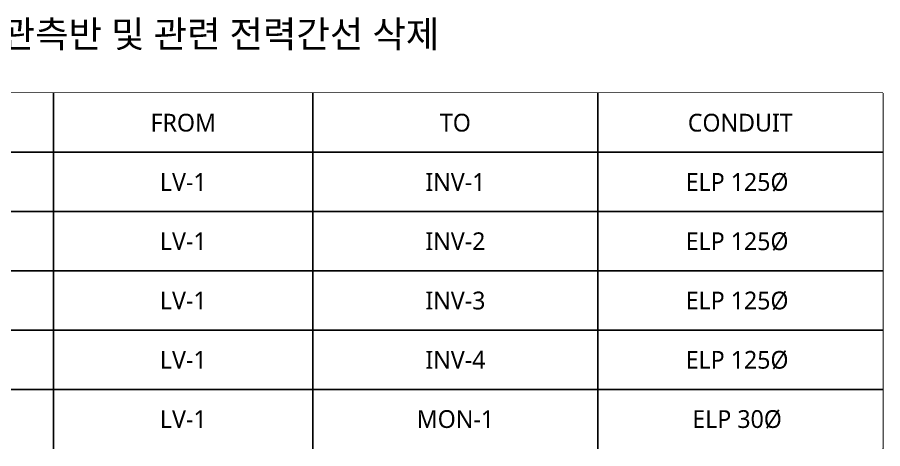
# Model space of a CAD drawing. Header units: millimetres. Extents: x 10297564 to 11610295, y -9287743 to -8409454.
# Drawn here: x 10755882 to 10785095, y -8933670 to -8919102 of the extents above; entities that cross this region are included whole.
import ezdxf
from ezdxf.enums import TextEntityAlignment as Align

# ---------------------------------------------------------------- set-up
doc = ezdxf.new("R2010")
doc.units = ezdxf.units.MM
doc.header["$LTSCALE"] = 100
doc.layers.add('250725 수정사항', color=21, linetype='Continuous', plot=False)
doc.layers.add('E-TEXT-BOX', color=7, linetype='Continuous')
doc.layers.add('text', color=7, linetype='Continuous')
doc.styles.add('MG', font='malgun.ttf')

msp = doc.modelspace()

# ---------------------------------------------------------------- linework, layer by layer
at = {"layer": 'E-TEXT-BOX', "color": 1}
for p, q in [((10734623.8, -8921660.3), (10785095.1, -8921660.3)), ((10785095.1, -8921660.3), (10785095.1, -8933670.3))]:
    msp.add_line(p, q, dxfattribs=at)

# ---------------------------------------------------------------- texts
at = {"layer": '250725 수정사항', "ltscale": 1.8, "style": 'MG'}
msp.add_text('기상관측반 및 관련 전력간선 삭제', height=900, dxfattribs=at).set_placement((10753095.7, -8919670.1), align=Align.MIDDLE_LEFT)

# ---------------------------------------------------------------- next in the draw order: wipeouts: each hides what was drawn before it
at = {"color": 1}
msp.add_wipeout([(10734623.8, -8921660.3), (10734623.8, -8933670.3), (10785095.1, -8933670.3), (10785095.1, -8921660.3)], dxfattribs=at)

# ---------------------------------------------------------------- next in the draw order: linework, layer by layer
at = {"layer": 'E-TEXT-BOX', "color": 1}
for p, q in [((10757107, -8921660.3), (10757107, -8933670.3)), ((10765862.1, -8921660.3), (10765862.1, -8933670.3)), ((10775478.6, -8921660.3), (10775478.6, -8933670.3)), ((10775478.6, -8921660.3), (10775478.6, -8933670.3)), ((10734623.8, -8923662), (10785095.1, -8923662)), ((10734623.8, -8925663.7), (10785095.1, -8925663.7)), ((10734623.8, -8927665.3), (10785095.1, -8927665.3)), ((10734623.8, -8929667), (10785095.1, -8929667)), ((10734623.8, -8931668.6), (10785095.1, -8931668.6))]:
    msp.add_line(p, q, dxfattribs=at)

# ---------------------------------------------------------------- next in the draw order: texts
at = {"layer": 'text', "style": 'MG'}
for s, p in [('FROM', (10761484.5, -8922661.2)), ('TO', (10770670.3, -8922661.2)), ('CONDUIT', (10780286.8, -8922661.2)), ('LV-1', (10761484.5, -8924662.8)), ('INV-1', (10770670.3, -8924662.8)), ('ELP 125%%C', (10780180.5, -8924662.8)), ('LV-1', (10761484.5, -8926664.5)), ('INV-2', (10770670.3, -8926664.5)), ('ELP 125%%C', (10780180.5, -8926664.5)), ('LV-1', (10761484.5, -8928666.1)), ('INV-3', (10770670.3, -8928666.1)), ('ELP 125%%C', (10780180.5, -8928666.1)), ('LV-1', (10761484.5, -8930667.8)), ('INV-4', (10770670.3, -8930667.8)), ('ELP 125%%C', (10780180.5, -8930667.8)), ('LV-1', (10761484.5, -8932669.5)), ('MON-1', (10770670.3, -8932669.5)), ('ELP 30%%C', (10780180.5, -8932669.5))]:
    msp.add_text(s, height=600, dxfattribs=at).set_placement(p, align=Align.MIDDLE_CENTER)

doc.saveas('drawing.dxf')
